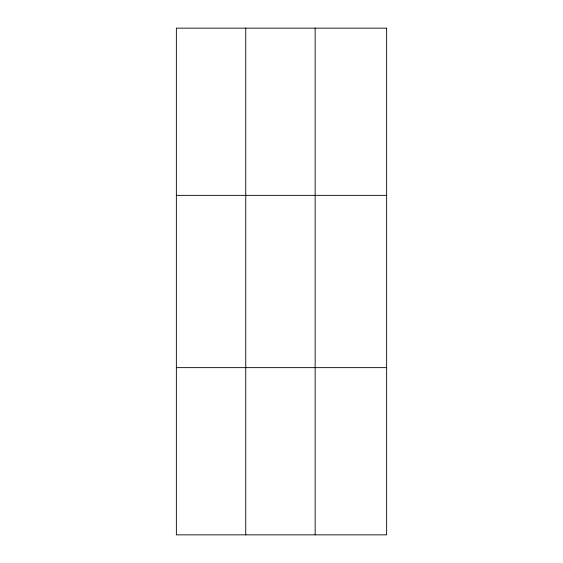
<?xml version="1.0" encoding="UTF-8"?>
<svg xmlns="http://www.w3.org/2000/svg" width="563" height="563" viewBox="0 0 563 563"><rect width="100%" height="100%" fill="white"/><g stroke="black" fill="none" stroke-linecap="round" stroke-linejoin="round"><path stroke-width="0.84" d="M245.749 28.15L245.749 534.85M315.146 28.15L315.146 534.85M176.36 195.361L386.64 195.361M176.36 367.639L386.64 367.639M386.64 28.15L386.64 534.85L176.36 534.85L176.36 28.15L386.64 28.15"/></g></svg>
